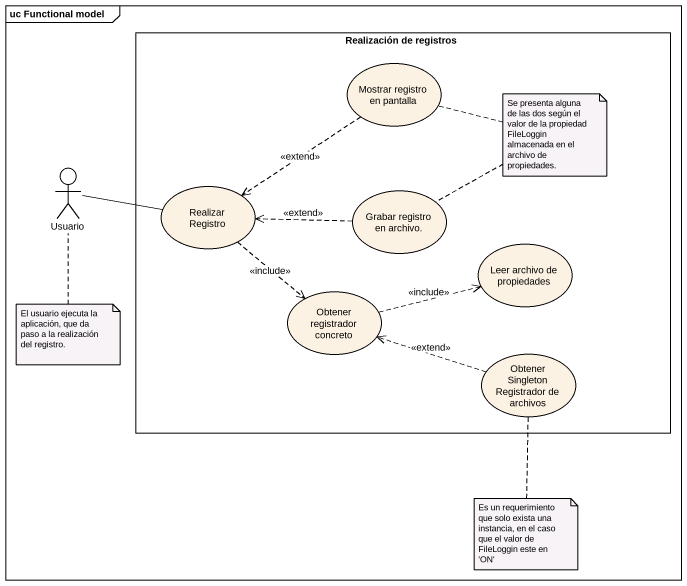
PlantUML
@startuml
mainframe uc Functional model
rectangle "Realización de registros" as Realización_de_registros {
  usecase "Mostrar registro en pantalla" as Mostrar_registro_en_pantalla
  usecase "Realizar Registro" as Realizar_Registro
  usecase "Grabar registro en archivo." as Grabar_registro_en_archivo
  usecase "Leer archivo de propiedades" as Leer_archivo_de_propiedades
  usecase "Obtener registrador concreto" as Obtener_registrador_concreto
  usecase "Obtener Singleton Registrador de archivos" as Obtener_Singleton
}
actor Usuario
Mostrar_registro_en_pantalla ..> Realizar_Registro : <<extend>>
Usuario -right- Realizar_Registro
Realizar_Registro ..> Obtener_registrador_concreto : <<include>>
Grabar_registro_en_archivo .left.> Realizar_Registro : <<extend>>
Obtener_registrador_concreto .right.> Leer_archivo_de_propiedades : <<include>>
Obtener_Singleton .left.> Obtener_registrador_concreto : <<extend>>
note as N1
  Se presenta alguna de las dos según el valor de la propiedad FileLoggin almacenada en el archivo de propiedades.
end note
N1 .. Mostrar_registro_en_pantalla
N1 .. Grabar_registro_en_archivo
note bottom of Usuario : El usuario ejecuta la aplicación, que da paso a la realización del registro.
note bottom of Obtener_Singleton : Es un requerimiento que solo exista una instancia, en el caso que el valor de FileLoggin este en 'ON'
@enduml
